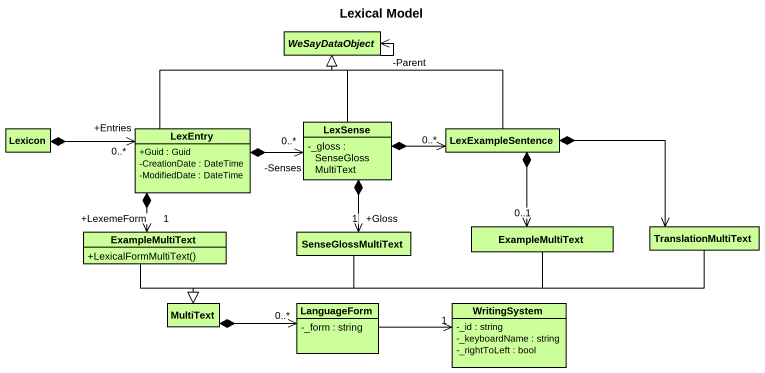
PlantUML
@startuml
title Lexical Model
hide circle
hide empty members
skinparam classAttributeIconSize 0
abstract class WeSayDataObject #CCFF99
class Lexicon #CCFF99
class LexEntry #CCFF99 {
  +Guid : Guid
  -CreationDate : DateTime
  -ModifiedDate : DateTime
}
class LexSense #CCFF99 {
  -_gloss : SenseGlossMultiText
}
class LexExampleSentence #CCFF99
class ExampleMultiText #CCFF99 {
  +LexicalFormMultiText()
}
class SenseGlossMultiText #CCFF99
class "ExampleMultiText" as ExampleMultiText_2 #CCFF99
class TranslationMultiText #CCFF99
class MultiText #CCFF99
class LanguageForm #CCFF99 {
  -_form : string
}
class WritingSystem #CCFF99 {
  -_id : string
  -_keyboardName : string
  -_rightToLeft : bool
}
WeSayDataObject --> "-Parent" WeSayDataObject
Lexicon *-right-> "+Entries\n0..*" LexEntry
LexEntry -up-|> WeSayDataObject
LexEntry *-right-> "-Senses\n0..*" LexSense
LexEntry *--> "+LexemeForm\n1" ExampleMultiText
LexSense -up-|> WeSayDataObject
LexSense *-right-> "0..*" LexExampleSentence
LexSense *--> "+Gloss\n1" SenseGlossMultiText
LexExampleSentence -left-|> WeSayDataObject
LexExampleSentence *--> "0..1" ExampleMultiText_2
LexExampleSentence *-right-> TranslationMultiText
ExampleMultiText --|> MultiText
SenseGlossMultiText -left-|> MultiText
ExampleMultiText_2 -left-|> MultiText
TranslationMultiText -left-|> MultiText
MultiText *-right-> "0..*" LanguageForm
LanguageForm -right-> "1" WritingSystem
@enduml
